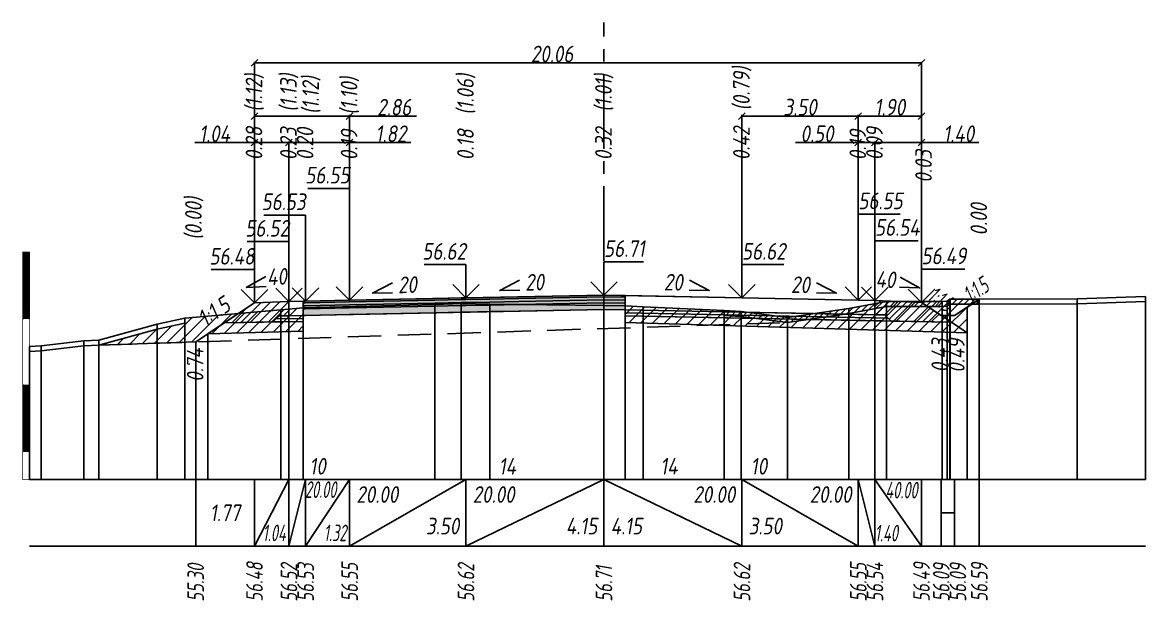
# Model space of a CAD drawing. Extents: x -717 to 1451, y -133302 to 233.
# Drawn here: x 81.7 to 250.6, y -78877.2 to -78790.2 of the extents above; entities that cross this region are included whole.
import ezdxf
from ezdxf.enums import TextEntityAlignment as Align

# ---------------------------------------------------------------- set-up
doc = ezdxf.new("R2010")
doc.units = 0
doc.linetypes.add('осевая2', pattern=[1.125, 0.75, -0.125, 0.125, -0.125])
doc.linetypes.add('штриховая', pattern=[0.75, 0.5, -0.25])
for name, color, linetype in [('Интерполированный поперечник', 2, 'Continuous'), ('Код_514', 1, 'Continuous'), ('Контур_0', 7, 'Continuous'), ('Контур_2521', 7, 'Continuous'), ('Контур_2564', 7, 'Continuous'), ('Контур_2660', 7, 'Continuous'), ('Контур_2665', 7, 'Continuous'), ('Контур_400', 7, 'Continuous'), ('Контур_508', 7, 'Continuous'), ('Контур_512', 7, 'Continuous'), ('Контур_513', 7, 'Continuous'), ('Красный поперечник', 1, 'Continuous'), ('Линейка абсолютных высот', 7, 'Continuous'), ('Объём_2501', 7, 'Continuous'), ('Объём_2564', 7, 'Continuous'), ('Объём_2650', 7, 'Continuous'), ('Объём_2660', 7, 'Continuous'), ('Объём_2661', 7, 'Continuous'), ('Объём_2662', 7, 'Continuous'), ('Объём_2663', 7, 'Continuous'), ('Объём_2664', 7, 'Continuous'), ('Объём_2665', 7, 'Continuous'), ('Объём_2666', 7, 'Continuous'), ('Объём_2753', 7, 'Continuous'), ('Ось', 1, 'осевая2'), ('Откосы', 7, 'Continuous'), ('Отметки покрытия', 7, 'Continuous'), ('Рабочие отметки', 7, 'Continuous'), ('Рабочие отметки доп.', 7, 'Continuous'), ('Слои выравнивания', 7, 'Continuous'), ('Таблица', 7, 'Continuous'), ('Уклоны проезжей части', 7, 'Continuous'), ('Черный поперечник', 3, 'Continuous')]:
    doc.layers.add(name, color=color, linetype=linetype)
for name, color, linetype, true_color in [('Контур_2540', 2, 'Continuous', 0xffff00), ('Контур_2560', 2, 'Continuous', 0xffff00), ('Контур_2561', 7, 'Continuous', 0xff8040), ('Контур_2562', 3, 'Continuous', 0x00ff00), ('Контур_2563', 7, 'Continuous', 0xff8000), ('Контур_2570', 7, 'Continuous', 0x80ff00), ('Контур_2725', 7, 'Continuous', 0x323232), ('Контур_2736', 4, 'Continuous', 0x00ffff), ('Контур_2760', 7, 'Continuous', 0x323232), ('Контур_2761', 7, 'Continuous', 0x323232), ('Контур_2762', 7, 'Continuous', 0x323232), ('Контур_2763', 7, 'Continuous', 0x323232), ('Контур_402', 7, 'Continuous', 0xff6464), ('Контур_703', 4, 'Continuous', 0x00ffff), ('Контур_707', 4, 'Continuous', 0x00ffff), ('Контур_720', 131, 'Continuous', 0xaaffff), ('Объём_2500', 7, 'Continuous', 0xc0c0c0), ('Объём_2520', 7, 'Continuous', 0x80ffff), ('Объём_2540', 2, 'Continuous', 0xffff00), ('Объём_2560', 2, 'Continuous', 0xffff00), ('Объём_2561', 7, 'Continuous', 0xff8040), ('Объём_2562', 3, 'Continuous', 0x00ff00), ('Объём_2563', 7, 'Continuous', 0xff8000), ('Объём_2570', 7, 'Continuous', 0x80ff00), ('Объём_2580', 3, 'Continuous', 0x00ff00), ('Объём_2600', 7, 'Continuous', 0x808000), ('Объём_2746', 2, 'Continuous', 0xffff00)]:
    doc.layers.add(name, color=color, linetype=linetype, true_color=true_color)
doc.styles.get("Standard").update_dxf_attribs({"font": 'txt', "height": 2.5})
doc.styles.add('М', font='romand.shx', dxfattribs={"width": 0.8, "oblique": 10, "height": 2.5})
doc.dimstyles.get("Standard").update_dxf_attribs({"dimtxt": 0.18, "dimasz": 0.18, "dimexe": 0.18, "dimexo": 0.0625, "dimgap": 0.09, "dimtad": 0, "dimtih": 1, "dimtoh": 1, "dimdec": 4, "dimzin": 0, "dimdsep": 46, "dimtxsty": 'Standard', "dimcen": 0.09, "dimadec": 0, "dimazin": 0, "dimtfac": 1, "dimtdec": 4, "dimtofl": 0, "dimtmove": 0, "dimatfit": 3, "dimfxl": 1, "dimtolj": 1, "dimtzin": 0, "dimarcsym": 0})
pattern_1 = [(45.00000125, (2.741267, -2497.460476), (-0.026516505928, 0.026516504769), []), (135.00000034, (2.741267, -2497.460476), (-0.02651650519, -0.026516505506), [])]

# ---------------------------------------------------------------- blocks, each defined once
blk = doc.blocks.new('_Oblique')
at = {"color": 0, "linetype": 'ByBlock', "lineweight": -2}
blk.add_line((-0.5, -0.5), (0.5, 0.5), dxfattribs=at)
blk = doc.blocks.new('*D3197')
at = {"color": 0, "lineweight": -2, "transparency": 16777216}
for p, q in [((209.89, -78832.05), (209.89, -78808.12)), ((209.89, -78808.3), (216.89, -78808.3)), ((216.89, -78832.33), (216.89, -78808.12)), ((216.89, -78808.3), (225.5, -78808.3))]:
    blk.add_line(p, q, dxfattribs=at)
at = {"layer": 'Defpoints', "color": 0, "transparency": 16777216}
for p in [(216.89, -78808.3), (209.89, -78832.12), (216.89, -78832.4)]:
    blk.add_point(p, dxfattribs=at)
at = {"color": 0, "lineweight": -2, "transparency": 16777216, "rotation": 180}
blk.add_blockref('_Oblique', (209.89, -78808.3), dxfattribs=at)
at = {"color": 0, "lineweight": -2, "transparency": 16777216}
blk.add_blockref('_Oblique', (216.89, -78808.3), dxfattribs=at)
at = {"color": 0, "transparency": 16777216, "insert": (222.49, -78806.96), "char_height": 2.5, "width": 0.69, "attachment_point": 5, "style": 'М'}
blk.add_mtext('\\A1;1.40', dxfattribs=at)
blk = doc.blocks.new('*D3198')
at = {"color": 0, "lineweight": -2, "transparency": 16777216}
for p, q in [((116.58, -78808.3), (107.61, -78808.3)), ((116.58, -78832.39), (116.58, -78808.12)), ((121.77, -78808.3), (116.58, -78808.3)), ((121.77, -78832.19), (121.77, -78808.12))]:
    blk.add_line(p, q, dxfattribs=at)
at = {"layer": 'Defpoints', "color": 0, "transparency": 16777216}
for p in [(121.77, -78808.3), (121.77, -78832.25), (116.58, -78832.46)]:
    blk.add_point(p, dxfattribs=at)
at = {"color": 0, "lineweight": -2, "transparency": 16777216, "rotation": 180}
blk.add_blockref('_Oblique', (116.58, -78808.3), dxfattribs=at)
at = {"color": 0, "lineweight": -2, "transparency": 16777216}
blk.add_blockref('_Oblique', (121.77, -78808.3), dxfattribs=at)
at = {"color": 0, "transparency": 16777216, "insert": (110.59, -78806.96), "char_height": 2.5, "width": 0.69, "attachment_point": 5, "style": 'М'}
blk.add_mtext('\\A1;1.04', dxfattribs=at)
blk = doc.blocks.new('*D3199')
at = {"color": 0, "lineweight": -2, "transparency": 16777216}
for p, q in [((207.39, -78808.3), (197.96, -78808.3)), ((207.39, -78832), (207.39, -78808.12)), ((209.89, -78808.3), (207.39, -78808.3)), ((209.89, -78832.05), (209.89, -78808.12))]:
    blk.add_line(p, q, dxfattribs=at)
at = {"layer": 'Defpoints', "color": 0, "transparency": 16777216}
for p in [(209.89, -78808.3), (207.39, -78832.07), (209.89, -78832.12)]:
    blk.add_point(p, dxfattribs=at)
at = {"color": 0, "lineweight": -2, "transparency": 16777216, "rotation": 180}
blk.add_blockref('_Oblique', (207.39, -78808.3), dxfattribs=at)
at = {"color": 0, "lineweight": -2, "transparency": 16777216}
blk.add_blockref('_Oblique', (209.89, -78808.3), dxfattribs=at)
at = {"color": 0, "transparency": 16777216, "insert": (201.19, -78806.96), "char_height": 2.5, "width": 0.72, "attachment_point": 5, "style": 'М'}
blk.add_mtext('\\A1;0.50', dxfattribs=at)
blk = doc.blocks.new('*D3200')
at = {"color": 0, "lineweight": -2, "transparency": 16777216}
for p, q in [((121.77, -78832.19), (121.77, -78808.12)), ((121.77, -78808.3), (130.89, -78808.3)), ((130.89, -78832), (130.89, -78808.12)), ((130.89, -78808.3), (140.12, -78808.3))]:
    blk.add_line(p, q, dxfattribs=at)
at = {"layer": 'Defpoints', "color": 0, "transparency": 16777216}
for p in [(130.89, -78808.3), (121.77, -78832.25), (130.89, -78832.07)]:
    blk.add_point(p, dxfattribs=at)
at = {"color": 0, "lineweight": -2, "transparency": 16777216, "rotation": 180}
blk.add_blockref('_Oblique', (121.77, -78808.3), dxfattribs=at)
at = {"color": 0, "lineweight": -2, "transparency": 16777216}
blk.add_blockref('_Oblique', (130.89, -78808.3), dxfattribs=at)
at = {"color": 0, "transparency": 16777216, "insert": (137.11, -78806.96), "char_height": 2.5, "width": 0.72, "attachment_point": 5, "style": 'М'}
blk.add_mtext('\\A1;1.82', dxfattribs=at)
blk = doc.blocks.new('*D3201')
at = {"color": 0, "lineweight": -2, "transparency": 16777216}
for p, q in [((189.89, -78831.65), (189.89, -78804.12)), ((207.39, -78804.3), (189.89, -78804.3)), ((207.39, -78832), (207.39, -78804.12))]:
    blk.add_line(p, q, dxfattribs=at)
at = {"layer": 'Defpoints', "color": 0, "transparency": 16777216}
for p in [(189.89, -78804.3), (189.89, -78831.72), (207.39, -78832.07)]:
    blk.add_point(p, dxfattribs=at)
at = {"color": 0, "lineweight": -2, "transparency": 16777216, "rotation": 180}
blk.add_blockref('_Oblique', (189.89, -78804.3), dxfattribs=at)
at = {"color": 0, "lineweight": -2, "transparency": 16777216}
blk.add_blockref('_Oblique', (207.39, -78804.3), dxfattribs=at)
at = {"color": 0, "transparency": 16777216, "insert": (198.64, -78802.96), "char_height": 2.5, "width": 0.75, "attachment_point": 5, "style": 'М'}
blk.add_mtext('\\A1;3.50', dxfattribs=at)
blk = doc.blocks.new('*D3202')
at = {"color": 0, "lineweight": -2, "transparency": 16777216}
for p, q in [((207.39, -78832), (207.39, -78804.12)), ((216.89, -78804.3), (207.39, -78804.3)), ((216.89, -78832.33), (216.89, -78804.12))]:
    blk.add_line(p, q, dxfattribs=at)
at = {"layer": 'Defpoints', "color": 0, "transparency": 16777216}
for p in [(207.39, -78804.3), (207.39, -78832.07), (216.89, -78832.4)]:
    blk.add_point(p, dxfattribs=at)
at = {"color": 0, "lineweight": -2, "transparency": 16777216, "rotation": 180}
blk.add_blockref('_Oblique', (207.39, -78804.3), dxfattribs=at)
at = {"color": 0, "lineweight": -2, "transparency": 16777216}
blk.add_blockref('_Oblique', (216.89, -78804.3), dxfattribs=at)
at = {"color": 0, "transparency": 16777216, "insert": (212.14, -78802.96), "char_height": 2.5, "width": 0.69, "attachment_point": 5, "style": 'М'}
blk.add_mtext('\\A1;1.90', dxfattribs=at)
blk = doc.blocks.new('*D3203')
at = {"color": 0, "lineweight": -2, "transparency": 16777216}
for p, q in [((116.58, -78832.39), (116.58, -78804.12)), ((116.58, -78804.3), (130.89, -78804.3)), ((130.89, -78832), (130.89, -78804.12)), ((130.89, -78804.3), (140.93, -78804.3))]:
    blk.add_line(p, q, dxfattribs=at)
at = {"layer": 'Defpoints', "color": 0, "transparency": 16777216}
for p in [(130.89, -78804.3), (130.89, -78832.07), (116.58, -78832.46)]:
    blk.add_point(p, dxfattribs=at)
at = {"color": 0, "lineweight": -2, "transparency": 16777216, "rotation": 180}
blk.add_blockref('_Oblique', (116.58, -78804.3), dxfattribs=at)
at = {"color": 0, "lineweight": -2, "transparency": 16777216}
blk.add_blockref('_Oblique', (130.89, -78804.3), dxfattribs=at)
at = {"color": 0, "transparency": 16777216, "insert": (137.6, -78802.96), "char_height": 2.5, "width": 0.78, "attachment_point": 5, "style": 'М'}
blk.add_mtext('\\A1;2.86', dxfattribs=at)
blk = doc.blocks.new('*D3204')
at = {"color": 0, "lineweight": -2, "transparency": 16777216}
for p, q in [((116.58, -78832.39), (116.58, -78796.12)), ((116.58, -78796.3), (216.89, -78796.3)), ((216.89, -78832.33), (216.89, -78796.12))]:
    blk.add_line(p, q, dxfattribs=at)
at = {"layer": 'Defpoints', "color": 0, "transparency": 16777216}
for p in [(216.89, -78796.3), (116.58, -78832.46), (216.89, -78832.4)]:
    blk.add_point(p, dxfattribs=at)
at = {"color": 0, "lineweight": -2, "transparency": 16777216, "rotation": 180}
blk.add_blockref('_Oblique', (116.58, -78796.3), dxfattribs=at)
at = {"color": 0, "lineweight": -2, "transparency": 16777216}
blk.add_blockref('_Oblique', (216.89, -78796.3), dxfattribs=at)
at = {"color": 0, "transparency": 16777216, "insert": (161.34, -78794.96), "char_height": 2.5, "width": 0.9, "attachment_point": 5, "style": 'М'}
blk.add_mtext('\\A1;20.06', dxfattribs=at)

msp = doc.modelspace()

# ---------------------------------------------------------------- hatches: boundary and pattern name
at = {"layer": 'Линейка абсолютных высот'}
h = msp.add_hatch(dxfattribs=at)
h.set_pattern_fill('ANSI37', scale=0.3, style=0)
h.set_pattern_definition(pattern_1)
h.paths.add_polyline_path([(82.741, -78834.779), (82.741, -78824.779), (81.741, -78824.779), (81.741, -78834.779)])
h = msp.add_hatch(dxfattribs=at)
h.set_pattern_fill('ANSI37', scale=0.3, style=0)
h.set_pattern_definition(pattern_1)
h.paths.add_polyline_path([(82.741, -78854.779), (82.741, -78844.779), (81.741, -78844.779), (81.741, -78854.779)])
at = {"layer": 'Объём_2563'}
h = msp.add_hatch(dxfattribs=at)
h.set_pattern_fill('ANSI31', color=256, scale=0.3)
h.paths.add_polyline_path([(116.584, -78832.395), (121.771, -78832.187), (121.771, -78834.337), (120.271, -78834.367), (119.353, -78835.286), (112.028, -78835.432)])
h = msp.add_hatch(dxfattribs=at)
h.set_pattern_fill('ANSI31', color=256, scale=0.3)
h.paths.add_polyline_path([(211.391, -78834.235), (209.891, -78834.205), (209.891, -78832.055), (216.891, -78832.335), (221.391, -78835.335), (212.31, -78835.153)])
at = {"layer": 'Объём_2570'}
h = msp.add_hatch(dxfattribs=at)
h.set_pattern_fill('ANSI31', color=256, scale=0.2)
h.paths.add_polyline_path([(225.584, -78832.591), (221.218, -78832.606), (221.165, -78832.612), (220.77, -78832.926), (219.977, -78832.936), (211.614, -78832.939), (205.979, -78833.993), (196.761, -78835.365), (189.773, -78834.47), (187.214, -78834.33), (187.214, -78833.58), (189.773, -78833.72), (196.761, -78834.615), (205.979, -78833.243), (211.614, -78832.189), (219.977, -78832.186), (220.77, -78832.176), (221.165, -78831.862), (221.218, -78831.856), (225.584, -78831.841)])
at = {"layer": 'Объём_2600'}
h = msp.add_hatch(dxfattribs=at)
h.set_pattern_fill('HONEY', color=5, scale=0.3)
h.paths.add_polyline_path([(224.453, -78832.595), (225.584, -78831.841), (225.584, -78832.591)])
h = msp.add_hatch(dxfattribs=at)
h.set_pattern_fill('ANSI31', color=6, scale=0.4)
h.paths.add_polyline_path([(109.561, -78837.077), (107.741, -78838.29), (93.159, -78838.769), (101.931, -78836.347), (106.094, -78835.461), (106.094, -78834.711), (120.539, -78833.476), (123.915, -78833.153), (123.915, -78836.647)])
h = msp.add_hatch(dxfattribs=at)
h.set_pattern_fill('ANSI31', color=6, scale=0.4)
h.paths.add_polyline_path([(223.783, -78833.042), (223.783, -78836.929), (172.328, -78835.386), (172.328, -78832.863), (175.048, -78833), (187.214, -78833.58), (187.214, -78834.33), (189.773, -78834.47), (196.761, -78835.365), (205.979, -78833.993), (211.614, -78832.939), (219.977, -78832.936), (220.77, -78832.926), (221.165, -78832.612), (221.218, -78832.606), (224.453, -78832.595)])
at = {"layer": 'Слои выравнивания'}
for color, points in [(2, [(123.915, -78832.144), (124.271, -78832.137), (130.891, -78832.005), (143.692, -78831.749), (147.69, -78831.669), (148.391, -78831.655), (151.969, -78831.583), (156.322, -78831.496), (169.141, -78831.24), (169.141, -78831.49), (156.322, -78831.746), (151.969, -78831.833), (148.391, -78831.905), (147.69, -78831.919), (143.692, -78831.999), (130.891, -78832.255), (124.271, -78832.387), (123.915, -78832.394)]), (3, [(123.915, -78832.394), (124.271, -78832.387), (130.891, -78832.255), (143.692, -78831.999), (147.69, -78831.919), (148.391, -78831.905), (151.969, -78831.833), (156.322, -78831.746), (169.141, -78831.49), (169.141, -78831.94), (156.322, -78832.196), (151.969, -78832.283), (148.391, -78832.355), (147.69, -78832.369), (143.692, -78832.449), (130.891, -78832.705), (124.271, -78832.837), (123.915, -78832.844)]), (4, [(123.915, -78832.844), (124.271, -78832.837), (130.891, -78832.705), (143.692, -78832.449), (147.69, -78832.369), (148.391, -78832.355), (151.969, -78832.283), (156.322, -78832.196), (169.141, -78831.94), (169.141, -78832.39), (156.322, -78832.646), (151.969, -78832.733), (148.391, -78832.805), (147.69, -78832.819), (143.692, -78832.899), (130.891, -78833.155), (124.271, -78833.287), (123.915, -78833.294)]), (2, [(169.141, -78831.24), (172.328, -78831.304), (172.328, -78831.554), (169.141, -78831.49)]), (3, [(169.141, -78831.49), (172.328, -78831.554), (172.328, -78832.004), (169.141, -78831.94)]), (4, [(169.141, -78831.94), (172.328, -78832.004), (172.328, -78832.454), (169.141, -78832.39)]), (5, [(123.915, -78833.294), (124.271, -78833.287), (130.891, -78833.155), (143.692, -78832.899), (147.69, -78832.819), (148.391, -78832.805), (151.969, -78832.733), (156.322, -78832.646), (169.141, -78832.39), (169.141, -78833.39), (156.322, -78833.646), (151.969, -78833.733), (148.391, -78833.805), (147.69, -78833.819), (143.692, -78833.899), (130.891, -78834.155), (124.271, -78834.287), (123.915, -78834.294)]), (5, [(169.141, -78832.39), (172.328, -78832.454), (172.328, -78833.454), (169.141, -78833.39)])]:
    msp.add_hatch(color=color, dxfattribs=at).paths.add_polyline_path(points)

# ---------------------------------------------------------------- linework, layer by layer
at = {"layer": 'Интерполированный поперечник', "linetype": 'штриховая', "ltscale": 10, "flags": 128}
msp.add_lwpolyline([(93.159, -78838.769), (196.761, -78835.365)], dxfattribs=at)
at = {"layer": 'Код_514'}
for p, q in [((107.741, -78869), (107.741, -78859)), ((116.584, -78869), (116.584, -78859)), ((116.584, -78869), (121.771, -78859)), ((121.771, -78869), (121.771, -78859)), ((121.771, -78869), (124.271, -78859)), ((124.271, -78869), (124.271, -78859)), ((124.271, -78869), (130.891, -78859)), ((130.891, -78869), (130.891, -78859)), ((130.891, -78869), (148.391, -78859)), ((148.391, -78869), (148.391, -78859)), ((148.391, -78869), (169.141, -78859)), ((169.141, -78869), (169.141, -78859)), ((169.141, -78859), (189.891, -78869)), ((189.891, -78869), (189.891, -78859)), ((189.891, -78859), (207.391, -78869)), ((207.391, -78869), (207.391, -78859)), ((207.391, -78859), (209.891, -78869)), ((209.891, -78869), (209.891, -78859)), ((209.891, -78859), (216.891, -78869)), ((216.891, -78869), (216.891, -78859)), ((219.867, -78869), (219.867, -78859)), ((221.867, -78869), (221.867, -78859)), ((225.584, -78869), (225.584, -78859)), ((219.867, -78864), (221.867, -78864))]:
    msp.add_line(p, q, dxfattribs=at)
at = {"layer": 'Контур_0', "color": 18, "true_color": 0x000000, "flags": 128}
for points in [[(121.771, -78834.337), (121.771, -78832.187), (123.915, -78832.144), (123.915, -78834.294), (121.771, -78834.337), (121.771, -78834.337)], [(172.328, -78831.304), (209.891, -78832.055), (209.891, -78834.205), (172.328, -78833.454), (172.328, -78831.304), (172.328, -78831.304)], [(189.891, -78833.805), (211.391, -78834.235), (212.31, -78835.153), (172.328, -78834.354), (172.328, -78833.454), (189.891, -78833.805), (189.891, -78833.805)], [(112.028, -78835.432), (119.353, -78835.286), (120.271, -78834.367), (121.771, -78834.337)], [(120.271, -78834.367), (123.915, -78834.294), (123.915, -78835.194), (119.353, -78835.286), (120.271, -78834.367), (120.271, -78834.367)], [(209.891, -78834.205), (211.391, -78834.235), (212.31, -78835.153), (221.391, -78835.335)]]:
    msp.add_lwpolyline(points, dxfattribs=at)
at = {"layer": 'Контур_2521', "color": 18, "true_color": 0x000000, "flags": 128}
for points in [[(172.328, -78833.904), (211.85, -78834.694)], [(119.812, -78834.827), (123.915, -78834.744)]]:
    msp.add_lwpolyline(points, dxfattribs=at)
at = {"layer": 'Контур_2540', "flags": 128}
for points in [[(123.915, -78836.647), (109.561, -78837.077), (112.028, -78835.432), (123.915, -78835.194), (123.915, -78836.647), (123.915, -78836.647)], [(172.328, -78834.354), (221.391, -78835.335), (223.783, -78836.929), (172.328, -78835.386), (172.328, -78834.354), (172.328, -78834.354)]]:
    msp.add_lwpolyline(points, dxfattribs=at)
at = {"layer": 'Контур_2560', "flags": 128}
for points in [[(116.584, -78832.395), (116.584, -78832.395), (116.584, -78832.395), (121.771, -78832.187)], [(209.891, -78832.055), (216.891, -78832.335), (216.891, -78832.335), (216.891, -78832.335)]]:
    msp.add_lwpolyline(points, dxfattribs=at)
at = {"layer": 'Контур_2561', "flags": 128}
for points in [[(121.771, -78832.187), (121.771, -78832.187), (116.584, -78832.395), (116.584, -78832.395), (121.771, -78832.187)], [(209.891, -78832.055), (209.891, -78832.055), (216.891, -78832.335), (216.891, -78832.335), (209.891, -78832.055)]]:
    msp.add_lwpolyline(points, dxfattribs=at)
at = {"layer": 'Контур_2562', "flags": 128}
for points in [[(116.584, -78832.395), (116.584, -78832.395), (116.584, -78832.395), (116.584, -78832.395), (116.584, -78832.395)], [(216.891, -78832.335), (216.891, -78832.335), (216.891, -78832.335), (216.891, -78832.335), (216.891, -78832.335)]]:
    msp.add_lwpolyline(points, dxfattribs=at)
at = {"layer": 'Контур_2563', "flags": 128}
for points in [[(116.584, -78832.395), (121.771, -78832.187), (121.771, -78834.337), (120.271, -78834.367), (119.353, -78835.286), (112.028, -78835.432), (116.584, -78832.395), (116.584, -78832.395)], [(211.391, -78834.235), (209.891, -78834.205), (209.891, -78832.055), (216.891, -78832.335), (221.391, -78835.335), (212.31, -78835.153), (211.391, -78834.235), (211.391, -78834.235)]]:
    msp.add_lwpolyline(points, dxfattribs=at)
at = {"layer": 'Контур_2564', "flags": 128}
for points in [[(116.584, -78832.395), (121.771, -78832.187)], [(209.891, -78832.055), (216.891, -78832.335)]]:
    msp.add_lwpolyline(points, dxfattribs=at)
at = {"layer": 'Контур_2570', "flags": 128}
msp.add_lwpolyline([(82.741, -78839.75), (84.51, -78839.646), (90.899, -78838.878), (93.159, -78838.769), (93.159, -78838.769), (101.931, -78836.347), (106.094, -78835.461), (106.094, -78834.711), (120.539, -78833.476), (123.915, -78833.153), (143.692, -78832.63), (147.69, -78832.526), (151.969, -78832.587), (169.141, -78832.82), (172.328, -78832.863), (175.048, -78833), (187.214, -78833.58), (187.214, -78834.33), (189.773, -78834.47), (196.761, -78835.365), (205.979, -78833.993), (211.614, -78832.939), (219.977, -78832.936), (220.77, -78832.926), (221.165, -78832.612), (221.218, -78832.606), (240.301, -78832.539), (250.584, -78832.212)], dxfattribs=at)
at = {"layer": 'Контур_2660', "flags": 128}
for points in [[(172.328, -78835.386), (223.783, -78836.929)], [(109.561, -78837.077), (123.915, -78836.647)]]:
    msp.add_lwpolyline(points, dxfattribs=at)
at = {"layer": 'Контур_2665', "flags": 128}
for points in [[(116.584, -78832.395), (116.584, -78832.395)], [(216.891, -78832.335), (216.891, -78832.335)]]:
    msp.add_lwpolyline(points, dxfattribs=at)
at = {"layer": 'Контур_2725', "flags": 128}
msp.add_lwpolyline([(123.915, -78834.294), (124.271, -78834.287), (130.891, -78834.155), (143.692, -78833.899), (147.69, -78833.819), (148.391, -78833.805), (151.969, -78833.733), (156.322, -78833.646), (169.141, -78833.39), (172.328, -78833.454)], dxfattribs=at)
at = {"layer": 'Контур_2736', "flags": 128}
for points in [[(116.584, -78832.395), (107.741, -78838.29)], [(216.891, -78832.335), (216.891, -78832.335)]]:
    msp.add_lwpolyline(points, dxfattribs=at)
at = {"layer": 'Контур_2760', "flags": 128}
msp.add_lwpolyline([(123.915, -78832.144), (124.271, -78832.137), (130.891, -78832.005), (143.692, -78831.749), (147.69, -78831.669), (148.391, -78831.655), (151.969, -78831.583), (156.322, -78831.496), (169.141, -78831.24), (172.328, -78831.304)], dxfattribs=at)
at = {"layer": 'Контур_2761', "flags": 128}
msp.add_lwpolyline([(123.915, -78832.394), (124.271, -78832.387), (130.891, -78832.255), (143.692, -78831.999), (147.69, -78831.919), (148.391, -78831.905), (151.969, -78831.833), (156.322, -78831.746), (169.141, -78831.49), (172.328, -78831.554)], dxfattribs=at)
at = {"layer": 'Контур_2762', "flags": 128}
msp.add_lwpolyline([(123.915, -78832.844), (124.271, -78832.837), (130.891, -78832.705), (143.692, -78832.449), (147.69, -78832.369), (148.391, -78832.355), (151.969, -78832.283), (156.322, -78832.196), (169.141, -78831.94), (172.328, -78832.004)], dxfattribs=at)
at = {"layer": 'Контур_2763', "flags": 128}
msp.add_lwpolyline([(123.915, -78833.294), (124.271, -78833.287), (130.891, -78833.155), (143.692, -78832.899), (147.69, -78832.819), (148.391, -78832.805), (151.969, -78832.733), (156.322, -78832.646), (169.141, -78832.39), (172.328, -78832.454)], dxfattribs=at)
at = {"layer": 'Контур_400', "flags": 128}
for points in [[(121.771, -78832.187), (124.271, -78832.137), (124.271, -78832.137), (130.891, -78832.005), (130.891, -78832.005), (130.891, -78832.005), (130.891, -78832.005), (148.391, -78831.655), (169.141, -78831.24)], [(169.141, -78831.24), (189.891, -78831.655), (207.391, -78832.005), (207.391, -78832.005), (207.391, -78832.005), (207.391, -78832.005), (207.391, -78832.005), (207.391, -78832.005), (209.891, -78832.055)]]:
    msp.add_lwpolyline(points, dxfattribs=at)
at = {"layer": 'Контур_402', "flags": 128}
msp.add_lwpolyline([(109.561, -78837.077), (123.915, -78836.647), (123.915, -78834.294), (169.141, -78833.39), (172.328, -78833.454), (172.328, -78835.386), (223.783, -78836.929)], dxfattribs=at)
at = {"layer": 'Контур_508', "flags": 128}
msp.add_lwpolyline([(107.741, -78838.29), (109.561, -78837.077), (123.915, -78836.647), (123.915, -78834.294), (169.141, -78833.39), (172.328, -78833.454), (172.328, -78835.386), (223.783, -78836.929), (223.783, -78833.042), (225.584, -78831.841)], dxfattribs=at)
at = {"layer": 'Контур_512', "flags": 128}
for points in [[(172.328, -78835.386), (223.783, -78836.929), (223.783, -78833.042), (225.584, -78831.841)], [(107.741, -78838.29), (109.561, -78837.077), (123.915, -78836.647)]]:
    msp.add_lwpolyline(points, dxfattribs=at)
at = {"layer": 'Контур_513', "flags": 128}
msp.add_lwpolyline([(107.741, -78838.29), (109.561, -78837.077), (123.915, -78836.647), (123.915, -78834.294), (169.141, -78833.39), (172.328, -78833.454), (172.328, -78835.386), (223.783, -78836.929), (223.783, -78833.042), (225.584, -78831.841)], dxfattribs=at)
at = {"layer": 'Контур_703', "flags": 128}
for points in [[(116.584, -78832.395), (107.741, -78838.29)], [(216.891, -78832.335), (216.891, -78832.335)], [(216.891, -78832.335), (219.867, -78834.319)], [(216.891, -78832.335), (219.867, -78834.319)]]:
    msp.add_lwpolyline(points, dxfattribs=at)
at = {"layer": 'Контур_707', "flags": 128}
for points in [[(221.867, -78834.319), (224.843, -78832.335), (224.843, -78832.335), (225.584, -78831.841)], [(224.843, -78832.335), (224.843, -78832.335), (225.584, -78831.841)], [(221.867, -78834.319), (224.843, -78832.335)]]:
    msp.add_lwpolyline(points, dxfattribs=at)
at = {"layer": 'Контур_720', "flags": 128}
msp.add_lwpolyline([(219.867, -78834.319), (221.867, -78834.319)], dxfattribs=at)
at = {"layer": 'Красный поперечник'}
for p, q in [((116.584, -78832.395), (121.771, -78832.187)), ((121.771, -78832.187), (124.271, -78832.137)), ((124.271, -78832.137), (130.891, -78832.005)), ((130.891, -78832.005), (148.391, -78831.655)), ((148.391, -78831.655), (169.141, -78831.24)), ((169.141, -78831.24), (189.891, -78831.655)), ((189.891, -78831.655), (207.391, -78832.005)), ((207.391, -78832.005), (209.891, -78832.055)), ((209.891, -78832.055), (216.891, -78832.335)), ((221.867, -78834.319), (225.584, -78831.841)), ((225.584, -78831.841), (225.584, -78859)), ((107.741, -78838.29), (116.584, -78832.395)), ((216.891, -78832.335), (219.867, -78834.319)), ((223.783, -78833.042), (223.783, -78859)), ((172.328, -78835.386), (172.328, -78859)), ((219.867, -78834.319), (221.867, -78834.319)), ((109.561, -78837.077), (109.561, -78859)), ((123.915, -78836.647), (123.915, -78859)), ((223.783, -78836.929), (223.783, -78859)), ((107.741, -78838.29), (107.741, -78859))]:
    msp.add_line(p, q, dxfattribs=at)
at = {"layer": 'Линейка абсолютных высот', "color": 7, "const_width": 0.1, "flags": 128}
for points in [[(82.741, -78834.779), (82.741, -78824.779), (81.741, -78824.779), (81.741, -78834.779), (82.741, -78834.779)], [(82.741, -78844.779), (82.741, -78834.779), (81.741, -78834.779), (81.741, -78844.779), (82.741, -78844.779)], [(82.741, -78854.779), (82.741, -78844.779), (81.741, -78844.779), (81.741, -78854.779), (82.741, -78854.779)], [(82.741, -78859), (82.741, -78854.779), (81.741, -78854.779), (81.741, -78859), (82.741, -78859)]]:
    msp.add_lwpolyline(points, dxfattribs=at)
at = {"layer": 'Объём_2500', "color": 18, "true_color": 0x000000, "flags": 128}
for points in [[(121.771, -78834.337), (121.771, -78832.187), (123.915, -78832.144), (123.915, -78834.294), (121.771, -78834.337), (121.771, -78834.337)], [(121.771, -78834.337), (121.771, -78832.187), (123.915, -78832.144), (123.915, -78834.294), (121.771, -78834.337), (121.771, -78834.337)], [(172.328, -78831.304), (209.891, -78832.055), (209.891, -78834.205), (172.328, -78833.454), (172.328, -78831.304), (172.328, -78831.304)]]:
    msp.add_lwpolyline(points, dxfattribs=at)
at = {"layer": 'Объём_2501', "flags": 128}
for points in [[(121.771, -78832.187), (124.271, -78832.137), (124.271, -78832.137), (130.891, -78832.005), (130.891, -78832.005), (130.891, -78832.005), (130.891, -78832.005), (148.391, -78831.655), (169.141, -78831.24)], [(121.771, -78832.187), (124.271, -78832.137), (124.271, -78832.137), (130.891, -78832.005)], [(169.141, -78831.24), (189.891, -78831.655), (207.391, -78832.005), (207.391, -78832.005), (207.391, -78832.005), (207.391, -78832.005), (207.391, -78832.005), (207.391, -78832.005), (209.891, -78832.055)]]:
    msp.add_lwpolyline(points, dxfattribs=at)
at = {"layer": 'Объём_2520', "color": 250, "flags": 128}
for points in [[(189.891, -78833.805), (211.391, -78834.235), (212.31, -78835.153), (172.328, -78834.354), (172.328, -78833.454), (189.891, -78833.805), (189.891, -78833.805)], [(120.271, -78834.367), (123.915, -78834.294), (123.915, -78835.194), (119.353, -78835.286), (120.271, -78834.367), (120.271, -78834.367)], [(120.271, -78834.367), (123.915, -78834.294), (123.915, -78835.194), (119.353, -78835.286), (120.271, -78834.367), (120.271, -78834.367)]]:
    msp.add_lwpolyline(points, dxfattribs=at)
at = {"layer": 'Объём_2540', "flags": 128}
for points in [[(123.915, -78836.647), (109.561, -78837.077), (112.028, -78835.432), (123.915, -78835.194), (123.915, -78836.647), (123.915, -78836.647)], [(123.915, -78836.647), (109.561, -78837.077), (112.028, -78835.432), (123.915, -78835.194), (123.915, -78836.647), (123.915, -78836.647)], [(172.328, -78834.354), (221.391, -78835.335), (223.783, -78836.929), (172.328, -78835.386), (172.328, -78834.354), (172.328, -78834.354)]]:
    msp.add_lwpolyline(points, dxfattribs=at)
at = {"layer": 'Объём_2560', "flags": 128}
for points in [[(116.584, -78832.395), (116.584, -78832.395), (116.584, -78832.395), (121.771, -78832.187)], [(116.584, -78832.395), (116.584, -78832.395), (116.584, -78832.395), (121.771, -78832.187)], [(209.891, -78832.055), (216.891, -78832.335), (216.891, -78832.335), (216.891, -78832.335)]]:
    msp.add_lwpolyline(points, dxfattribs=at)
at = {"layer": 'Объём_2561', "flags": 128}
for points in [[(121.771, -78832.187), (121.771, -78832.187), (116.584, -78832.395), (116.584, -78832.395), (121.771, -78832.187)], [(121.771, -78832.187), (121.771, -78832.187), (116.584, -78832.395), (116.584, -78832.395), (121.771, -78832.187)], [(209.891, -78832.055), (209.891, -78832.055), (216.891, -78832.335), (216.891, -78832.335), (209.891, -78832.055)]]:
    msp.add_lwpolyline(points, dxfattribs=at)
at = {"layer": 'Объём_2562', "flags": 128}
for points in [[(116.584, -78832.395), (116.584, -78832.395), (116.584, -78832.395), (116.584, -78832.395), (116.584, -78832.395)], [(116.584, -78832.395), (116.584, -78832.395), (116.584, -78832.395), (116.584, -78832.395), (116.584, -78832.395)], [(216.891, -78832.335), (216.891, -78832.335), (216.891, -78832.335), (216.891, -78832.335), (216.891, -78832.335)]]:
    msp.add_lwpolyline(points, dxfattribs=at)
at = {"layer": 'Объём_2563', "color": 250, "flags": 128}
for points in [[(116.584, -78832.395), (121.771, -78832.187), (121.771, -78834.337), (120.271, -78834.367), (119.353, -78835.286), (112.028, -78835.432), (116.584, -78832.395), (116.584, -78832.395)], [(116.584, -78832.395), (121.771, -78832.187), (121.771, -78834.337), (120.271, -78834.367), (119.353, -78835.286), (112.028, -78835.432), (116.584, -78832.395), (116.584, -78832.395)], [(211.391, -78834.235), (209.891, -78834.205), (209.891, -78832.055), (216.891, -78832.335), (221.391, -78835.335), (212.31, -78835.153), (211.391, -78834.235), (211.391, -78834.235)]]:
    msp.add_lwpolyline(points, dxfattribs=at)
at = {"layer": 'Объём_2564', "flags": 128}
for points in [[(116.584, -78832.395), (121.771, -78832.187)], [(116.584, -78832.395), (121.771, -78832.187)], [(209.891, -78832.055), (216.891, -78832.335)]]:
    msp.add_lwpolyline(points, dxfattribs=at)
at = {"layer": 'Объём_2570', "flags": 128}
msp.add_lwpolyline([(225.584, -78832.591), (221.218, -78832.606), (221.165, -78832.612), (220.77, -78832.926), (219.977, -78832.936), (211.614, -78832.939), (205.979, -78833.993), (196.761, -78835.365), (189.773, -78834.47), (187.214, -78834.33), (187.214, -78833.58), (189.773, -78833.72), (196.761, -78834.615), (205.979, -78833.243), (211.614, -78832.189), (219.977, -78832.186), (220.77, -78832.176), (221.165, -78831.862), (221.218, -78831.856), (225.584, -78831.841), (225.584, -78832.591), (225.584, -78832.591)], dxfattribs=at)
at = {"layer": 'Объём_2580', "flags": 128}
msp.add_lwpolyline([(224.843, -78832.335), (224.843, -78832.335), (225.584, -78831.841)], dxfattribs=at)
at = {"layer": 'Объём_2600', "color": 5, "flags": 128}
msp.add_lwpolyline([(224.453, -78832.595), (225.584, -78831.841), (225.584, -78832.591), (224.453, -78832.595), (224.453, -78832.595)], dxfattribs=at)
at = {"layer": 'Объём_2650', "color": 6, "flags": 128}
for points in [[(109.561, -78837.077), (107.741, -78838.29), (93.159, -78838.769), (101.931, -78836.347), (106.094, -78835.461), (106.094, -78834.711), (120.539, -78833.476), (123.915, -78833.153), (123.915, -78836.647), (109.561, -78837.077), (109.561, -78837.077)], [(109.561, -78837.077), (107.741, -78838.29), (93.159, -78838.769), (101.931, -78836.347), (106.094, -78835.461), (106.094, -78834.711), (120.539, -78833.476), (123.915, -78833.153), (123.915, -78836.647), (109.561, -78837.077), (109.561, -78837.077)], [(223.783, -78833.042), (223.783, -78836.929), (172.328, -78835.386), (172.328, -78832.863), (175.048, -78833), (187.214, -78833.58), (187.214, -78834.33), (189.773, -78834.47), (196.761, -78835.365), (205.979, -78833.993), (211.614, -78832.939), (219.977, -78832.936), (220.77, -78832.926), (221.165, -78832.612), (221.218, -78832.606), (224.453, -78832.595), (223.783, -78833.042), (223.783, -78833.042)]]:
    msp.add_lwpolyline(points, dxfattribs=at)
at = {"layer": 'Объём_2660', "flags": 128}
for points in [[(172.328, -78835.386), (223.783, -78836.929)], [(109.561, -78837.077), (123.915, -78836.647)], [(109.561, -78837.077), (123.915, -78836.647)]]:
    msp.add_lwpolyline(points, dxfattribs=at)
at = {"layer": 'Объём_2661', "flags": 128}
for points in [[(116.584, -78832.395), (107.741, -78838.29)], [(116.584, -78832.395), (107.741, -78838.29)], [(216.891, -78832.335), (219.867, -78834.319)]]:
    msp.add_lwpolyline(points, dxfattribs=at)
at = {"layer": 'Объём_2662', "flags": 128}
msp.add_lwpolyline([(221.867, -78834.319), (224.843, -78832.335), (225.584, -78831.841)], dxfattribs=at)
at = {"layer": 'Объём_2663', "flags": 128}
msp.add_lwpolyline([(219.867, -78834.319), (221.867, -78834.319)], dxfattribs=at)
at = {"layer": 'Объём_2664', "flags": 128}
msp.add_lwpolyline([(219.867, -78834.319), (221.867, -78834.319)], dxfattribs=at)
at = {"layer": 'Объём_2665', "flags": 128}
for points in [[(116.584, -78832.395), (116.584, -78832.395)], [(116.584, -78832.395), (116.584, -78832.395)], [(216.891, -78832.335), (216.891, -78832.335)]]:
    msp.add_lwpolyline(points, dxfattribs=at)
at = {"layer": 'Объём_2666', "flags": 128}
for points in [[(116.584, -78832.395), (107.741, -78838.29)], [(116.584, -78832.395), (107.741, -78838.29)], [(216.891, -78832.335), (216.891, -78832.335)]]:
    msp.add_lwpolyline(points, dxfattribs=at)
at = {"layer": 'Объём_2746', "flags": 128}
for points in [[(120.539, -78833.476), (123.915, -78833.153), (123.915, -78836.647), (109.561, -78837.077), (114.142, -78834.023), (120.539, -78833.476), (120.539, -78833.476)], [(120.539, -78833.476), (123.915, -78833.153), (123.915, -78836.647), (109.561, -78837.077), (114.142, -78834.023), (120.539, -78833.476), (120.539, -78833.476)], [(223.783, -78836.929), (172.328, -78835.386), (172.328, -78832.863), (175.048, -78833), (187.214, -78833.58), (187.214, -78834.33), (189.773, -78834.47), (196.761, -78835.365), (205.979, -78833.993), (211.614, -78832.939), (217.794, -78832.937), (219.867, -78834.319), (221.867, -78834.319), (223.783, -78833.042), (223.783, -78836.929), (223.783, -78836.929)]]:
    msp.add_lwpolyline(points, dxfattribs=at)
at = {"layer": 'Объём_2753', "flags": 128}
for points in [[(123.915, -78832.144), (123.915, -78832.144)], [(123.915, -78832.144), (123.915, -78832.144)], [(172.328, -78831.304), (172.328, -78831.304)]]:
    msp.add_lwpolyline(points, dxfattribs=at)
at = {"layer": 'Ось', "ltscale": 15}
msp.add_line((169.141, -78842.971), (169.141, -78790.211), dxfattribs=at)
at = {"layer": 'Отметки покрытия', "color": 1}
for p, q in [((130.891, -78815.187), (124.591, -78815.187)), ((130.891, -78832.005), (130.891, -78815.187)), ((124.271, -78819.187), (117.971, -78819.187)), ((124.271, -78832.137), (124.271, -78819.187)), ((207.391, -78832.005), (207.391, -78819.055)), ((207.391, -78819.055), (213.691, -78819.055)), ((121.771, -78823.187), (115.471, -78823.187)), ((121.771, -78832.187), (121.771, -78823.187)), ((209.891, -78832.055), (209.891, -78823.055)), ((209.891, -78823.055), (216.391, -78823.055)), ((148.391, -78826.655), (142.091, -78826.655)), ((148.391, -78831.655), (148.391, -78826.655)), ((169.141, -78831.24), (169.141, -78826.24)), ((169.141, -78826.24), (175.091, -78826.24)), ((189.891, -78831.655), (189.891, -78826.655)), ((189.891, -78826.655), (196.191, -78826.655)), ((116.584, -78827.395), (110.084, -78827.395)), ((116.584, -78832.395), (116.584, -78827.395)), ((216.891, -78832.335), (216.891, -78827.335)), ((216.891, -78827.335), (223.391, -78827.335)), ((116.584, -78832.395), (114.584, -78830.395)), ((116.584, -78832.395), (118.584, -78830.395)), ((121.771, -78832.187), (119.771, -78830.187)), ((121.771, -78832.187), (123.771, -78830.187)), ((124.271, -78832.137), (122.271, -78830.137)), ((124.271, -78832.137), (126.271, -78830.137)), ((130.891, -78832.005), (128.891, -78830.005)), ((130.891, -78832.005), (132.891, -78830.005)), ((148.391, -78831.655), (146.391, -78829.655)), ((148.391, -78831.655), (150.391, -78829.655)), ((169.141, -78831.24), (167.141, -78829.24)), ((169.141, -78831.24), (171.141, -78829.24)), ((189.891, -78831.655), (187.891, -78829.655)), ((189.891, -78831.655), (191.891, -78829.655)), ((207.391, -78832.005), (205.391, -78830.005)), ((207.391, -78832.005), (209.391, -78830.005)), ((209.891, -78832.055), (207.891, -78830.055)), ((209.891, -78832.055), (211.891, -78830.055)), ((216.891, -78832.335), (214.891, -78830.335)), ((216.891, -78832.335), (218.891, -78830.335))]:
    msp.add_line(p, q, dxfattribs=at)
at = {"layer": 'Слои выравнивания'}
for p, q in [((121.771, -78832.187), (121.771, -78859)), ((123.915, -78832.144), (123.915, -78859)), ((169.141, -78831.24), (169.141, -78859)), ((172.328, -78831.304), (172.328, -78859)), ((209.891, -78832.055), (209.891, -78859))]:
    msp.add_line(p, q, dxfattribs=at)
at = {"layer": 'Слои выравнивания', "color": 2, "flags": 128}
for points in [[(123.915, -78832.144), (124.271, -78832.137), (130.891, -78832.005), (143.692, -78831.749), (147.69, -78831.669), (148.391, -78831.655), (151.969, -78831.583), (156.322, -78831.496), (169.141, -78831.24), (169.141, -78831.49), (156.322, -78831.746), (151.969, -78831.833), (148.391, -78831.905), (147.69, -78831.919), (143.692, -78831.999), (130.891, -78832.255), (124.271, -78832.387), (123.915, -78832.394)], [(169.141, -78831.24), (172.328, -78831.304), (172.328, -78831.554), (169.141, -78831.49)]]:
    msp.add_lwpolyline(points, close=True, dxfattribs=at)
at = {"layer": 'Слои выравнивания', "color": 3, "flags": 128}
for points in [[(123.915, -78832.394), (124.271, -78832.387), (130.891, -78832.255), (143.692, -78831.999), (147.69, -78831.919), (148.391, -78831.905), (151.969, -78831.833), (156.322, -78831.746), (169.141, -78831.49), (169.141, -78831.94), (156.322, -78832.196), (151.969, -78832.283), (148.391, -78832.355), (147.69, -78832.369), (143.692, -78832.449), (130.891, -78832.705), (124.271, -78832.837), (123.915, -78832.844)], [(169.141, -78831.49), (172.328, -78831.554), (172.328, -78832.004), (169.141, -78831.94)]]:
    msp.add_lwpolyline(points, close=True, dxfattribs=at)
at = {"layer": 'Слои выравнивания', "color": 4, "flags": 128}
for points in [[(123.915, -78832.844), (124.271, -78832.837), (130.891, -78832.705), (143.692, -78832.449), (147.69, -78832.369), (148.391, -78832.355), (151.969, -78832.283), (156.322, -78832.196), (169.141, -78831.94), (169.141, -78832.39), (156.322, -78832.646), (151.969, -78832.733), (148.391, -78832.805), (147.69, -78832.819), (143.692, -78832.899), (130.891, -78833.155), (124.271, -78833.287), (123.915, -78833.294)], [(169.141, -78831.94), (172.328, -78832.004), (172.328, -78832.454), (169.141, -78832.39)]]:
    msp.add_lwpolyline(points, close=True, dxfattribs=at)
at = {"layer": 'Слои выравнивания', "color": 5, "flags": 128}
for points in [[(123.915, -78833.294), (124.271, -78833.287), (130.891, -78833.155), (143.692, -78832.899), (147.69, -78832.819), (148.391, -78832.805), (151.969, -78832.733), (156.322, -78832.646), (169.141, -78832.39), (169.141, -78833.39), (156.322, -78833.646), (151.969, -78833.733), (148.391, -78833.805), (147.69, -78833.819), (143.692, -78833.899), (130.891, -78834.155), (124.271, -78834.287), (123.915, -78834.294)], [(169.141, -78832.39), (172.328, -78832.454), (172.328, -78833.454), (169.141, -78833.39)]]:
    msp.add_lwpolyline(points, close=True, dxfattribs=at)
at = {"layer": 'Таблица'}
for p, q in [((82.741, -78859), (250.584, -78859)), ((82.741, -78869), (250.584, -78869))]:
    msp.add_line(p, q, dxfattribs=at)
at = {"layer": 'Уклоны проезжей части', "color": 1, "flags": 128}
for points in [[(118.348, -78829.965), (115.35, -78830.085), (118.288, -78828.466)], [(213.608, -78830.052), (216.605, -78830.172), (213.668, -78828.553)], [(137.35, -78830.877), (134.35, -78830.937), (137.32, -78829.377)], [(156.475, -78830.495), (153.475, -78830.555), (156.445, -78828.995)], [(181.964, -78830.495), (184.963, -78830.555), (181.994, -78828.995)], [(201.089, -78830.877), (204.088, -78830.937), (201.119, -78829.377)]]:
    msp.add_lwpolyline(points, dxfattribs=at)
at = {"layer": 'Черный поперечник', "color": 7}
for p, q in [((211.614, -78832.189), (211.614, -78859)), ((219.977, -78832.186), (219.977, -78859)), ((220.77, -78832.176), (220.77, -78859)), ((221.165, -78831.862), (221.165, -78859)), ((221.218, -78831.856), (221.218, -78859)), ((240.301, -78831.789), (240.301, -78859)), ((250.584, -78831.462), (250.584, -78859)), ((120.539, -78833.476), (120.539, -78859)), ((123.915, -78833.153), (123.915, -78859)), ((143.692, -78832.63), (143.692, -78859)), ((147.69, -78832.526), (147.69, -78859)), ((151.969, -78832.587), (151.969, -78859)), ((169.141, -78832.82), (169.141, -78859)), ((172.328, -78832.863), (172.328, -78859)), ((175.048, -78833), (175.048, -78859)), ((187.214, -78833.58), (187.214, -78859)), ((189.773, -78833.72), (189.773, -78859)), ((205.979, -78833.243), (205.979, -78859)), ((101.931, -78835.597), (101.931, -78859)), ((106.094, -78834.711), (106.094, -78859)), ((196.761, -78834.615), (196.761, -78859)), ((82.741, -78839), (82.741, -78859)), ((84.51, -78838.896), (84.51, -78859)), ((90.899, -78838.128), (90.899, -78859)), ((93.159, -78838.019), (93.159, -78859))]:
    msp.add_line(p, q, dxfattribs=at)
at = {"layer": 'Черный поперечник', "flags": 128}
msp.add_lwpolyline([(82.741, -78839), (84.51, -78838.896), (90.899, -78838.128), (93.159, -78838.019), (101.931, -78835.597), (106.094, -78834.711), (120.539, -78833.476), (123.915, -78833.153), (143.692, -78832.63), (147.69, -78832.526), (151.969, -78832.587), (169.141, -78832.82), (172.328, -78832.863), (175.048, -78833), (187.214, -78833.58), (189.773, -78833.72), (196.761, -78834.615), (205.979, -78833.243), (211.614, -78832.189), (219.977, -78832.186), (220.77, -78832.176), (221.165, -78831.862), (221.218, -78831.856), (240.301, -78831.789), (250.584, -78831.462)], dxfattribs=at)

# ---------------------------------------------------------------- texts
at = {"layer": 'Код_514', "style": 'М', "oblique": 10}
for width, p in [(0.6, (124.164, -78859.262)), (0.8, (131.891, -78860)), (0.8, (149.391, -78860))]:
    msp.add_text('20.00', height=2.5, dxfattribs=dict(at, width=width)).set_placement(p, align=Align.TOP_LEFT)
for s, width, p in [('20.00', 0.8, (188.891, -78860)), ('20.00', 0.8, (206.391, -78860)), ('40.00', 0.6, (216.305, -78859.345))]:
    msp.add_text(s, height=2.5, dxfattribs=dict(at, width=width)).set_placement(p, align=Align.TOP_RIGHT)
at = {"layer": 'Код_514', "style": 'М', "oblique": 10, "width": 0.8}
msp.add_text('1.77', height=2.5, dxfattribs=at).set_placement((112.163, -78864), align=Align.MIDDLE_CENTER)
at = {"layer": 'Код_514', "style": 'М', "oblique": 10}
for s, width, p in [('1.04', 0.6, (121.284, -78869.025)), ('1.32', 0.6, (130.404, -78869.025)), ('3.50', 0.8, (147.391, -78868)), ('4.15', 0.8, (168.141, -78868))]:
    msp.add_text(s, height=2.5, dxfattribs=dict(at, width=width)).set_placement(p, align=Align.BOTTOM_RIGHT)
for s, width, p in [('4.15', 0.8, (170.141, -78868)), ('3.50', 0.8, (190.891, -78868)), ('1.40', 0.6, (209.855, -78869.058))]:
    msp.add_text(s, height=2.5, dxfattribs=dict(at, width=width)).set_placement(p, align=Align.BOTTOM_LEFT)
at = {"layer": 'Код_514', "style": 'М', "oblique": 10, "width": 0.7}
for s, p in [('55.30', (107.741, -78877.382)), ('56.48', (116.584, -78877.382)), ('56.52', (121.771, -78877.382)), ('56.53', (124.271, -78877.382)), ('56.55', (130.891, -78877.382)), ('56.62', (148.391, -78877.382)), ('56.71', (169.141, -78877.382)), ('56.62', (189.891, -78877.382)), ('56.55', (207.391, -78877.382)), ('56.54', (209.891, -78877.382)), ('56.49', (216.891, -78877.382)), ('56.09', (219.867, -78877.382)), ('56.09', (222.367, -78877.382)), ('56.59', (225.584, -78877.382))]:
    msp.add_text(s, height=2.5, rotation=90, dxfattribs=at).set_placement(p, align=Align.MIDDLE_LEFT)
at = {"layer": 'Откосы', "color": 1, "style": 'М', "oblique": 10}
for s, rotation, width, p in [('40', 2.29061, 0.8, (120.041, -78830.458)), ('20', 1.14576, 0.8, (139.621, -78831.686)), ('20', 1.14576, 0.8, (158.746, -78831.304)), ('20', 358.85423, 0.8, (179.536, -78831.304)), ('20', 358.85423, 0.8, (198.661, -78831.686)), ('40', 357.70938, 0.8, (211.414, -78830.896)), ('1:1.5', 33.69007, 0.6, (226.191, -78832.118)), ('1:1.5', 326.30994, 0.6, (218.697, -78833.509)), ('1:1.5', 33.69007, 0.8, (111.608, -78835.367))]:
    msp.add_text(s, height=2.5, rotation=rotation, dxfattribs=dict(at, width=width)).set_placement(p, align=Align.BOTTOM_CENTER)
at = {"layer": 'Отметки покрытия', "color": 1, "style": 'М', "oblique": 10, "width": 0.8}
for s, p in [('56.55', (130.891, -78815.195)), ('56.53', (124.271, -78819.195)), ('56.52', (121.771, -78823.195)), ('56.62', (148.391, -78826.662)), ('56.48', (116.584, -78827.402))]:
    msp.add_text(s, height=2.5, dxfattribs=at).set_placement(p, align=Align.BOTTOM_RIGHT)
for s, p in [('56.55', (207.391, -78819.062)), ('56.54', (209.891, -78823.062)), ('56.71', (169.141, -78826.247)), ('56.62', (189.891, -78826.662)), ('56.49', (216.891, -78827.342))]:
    msp.add_text(s, height=2.5, dxfattribs=at).set_placement(p, align=Align.BOTTOM_LEFT)
at = {"layer": 'Рабочие отметки', "color": 1, "style": 'М', "oblique": 10, "width": 0.8}
for s, p in [('0.28', (116.506, -78810.937)), ('0.23', (121.693, -78810.937)), ('0.20', (124.193, -78810.937)), ('0.19', (130.813, -78810.937)), ('0.18', (148.313, -78810.937)), ('0.32', (169.063, -78810.937)), ('0.42', (189.813, -78810.937)), ('0.19', (207.313, -78810.937)), ('0.09', (209.813, -78810.937)), ('0.00', (225.506, -78822.272))]:
    msp.add_text(s, height=2.5, rotation=90, dxfattribs=at).set_placement(p, align=Align.MIDDLE_LEFT)
for s, p in [('0.03', (217.201, -78809.385)), ('0.43', (219.635, -78837.776)), ('0.49', (222.135, -78837.776)), ('0.74', (107.663, -78839.221))]:
    msp.add_text(s, height=2.5, rotation=90, dxfattribs=at).set_placement(p, align=Align.MIDDLE_RIGHT)
at = {"layer": 'Рабочие отметки доп.', "color": 1, "style": 'М', "oblique": 10, "width": 0.8}
for s, p in [('(0.79)', (189.813, -78803.437)), ('(1.12)', (116.506, -78803.637)), ('(1.13)', (121.693, -78803.637)), ('(1.12)', (125.028, -78803.981)), ('(1.10)', (130.813, -78804.087)), ('(1.06)', (148.313, -78804.087)), ('(1.01)', (169.063, -78803.637)), ('(0.00)', (107.401, -78822.905))]:
    msp.add_text(s, height=2.5, rotation=90, dxfattribs=at).set_placement(p, align=Align.MIDDLE_LEFT)
at = {"layer": 'Слои выравнивания', "style": 'М', "oblique": 10, "width": 0.8}
for s, p in [('10', (126.077, -78859)), ('14', (154.618, -78859)), ('14', (178.914, -78859)), ('10', (192.442, -78859))]:
    msp.add_text(s, height=2.5, dxfattribs=at).set_placement(p, align=Align.BOTTOM_CENTER)

# ---------------------------------------------------------------- dimensions: what is measured, and where the dimension line sits
at = {"color": 5}
for base, p1, p2, picture, middle in [((216.891, -78796.302), (116.584, -78832.457), (216.891, -78832.397), '*D3204', (161.338, -78796.302)), ((130.891, -78804.302), (116.584, -78832.457), (130.891, -78832.067), '*D3203', (137.603, -78804.302)), ((121.771, -78808.302), (116.584, -78832.457), (121.771, -78832.25), '*D3198', (110.591, -78808.302)), ((130.891, -78808.302), (121.771, -78832.25), (130.891, -78832.067), '*D3200', (137.112, -78808.302)), ((209.891, -78808.302), (207.391, -78832.067), (209.891, -78832.117), '*D3199', (201.185, -78808.302)), ((216.891, -78808.302), (209.891, -78832.117), (216.891, -78832.397), '*D3197', (222.491, -78808.302))]:
    dim = msp.add_linear_dim(base=base, p1=p1, p2=p2, angle=180, dimstyle='Standard', override={"dimtxt": 2.5, "dimasz": 1, "dimtad": 1, "dimdec": 2, "dimlfac": 0.2, "dimtxsty": 'М', "dimblk1": 'Oblique', "dimblk2": 'Oblique', "dimsah": 1}, dxfattribs=at)
    dim.commit()
    dim.dimension.update_dxf_attribs({"geometry": picture, "text_midpoint": middle, "dimtype": 160})
for base, p1, p2, picture, middle in [((189.891, -78804.302), (207.391, -78832.067), (189.891, -78831.717), '*D3201', (198.641, -78802.962)), ((207.391, -78804.302), (216.891, -78832.397), (207.391, -78832.067), '*D3202', (212.141, -78802.962))]:
    dim = msp.add_linear_dim(base=base, p1=p1, p2=p2, dimstyle='Standard', override={"dimtxt": 2.5, "dimasz": 1, "dimtad": 1, "dimdec": 2, "dimlfac": 0.2, "dimtxsty": 'М', "dimblk1": 'Oblique', "dimblk2": 'Oblique', "dimsah": 1}, dxfattribs=at)
    dim.commit()
    dim.dimension.update_dxf_attribs({"geometry": picture, "text_midpoint": middle})

doc.saveas('drawing.dxf')
